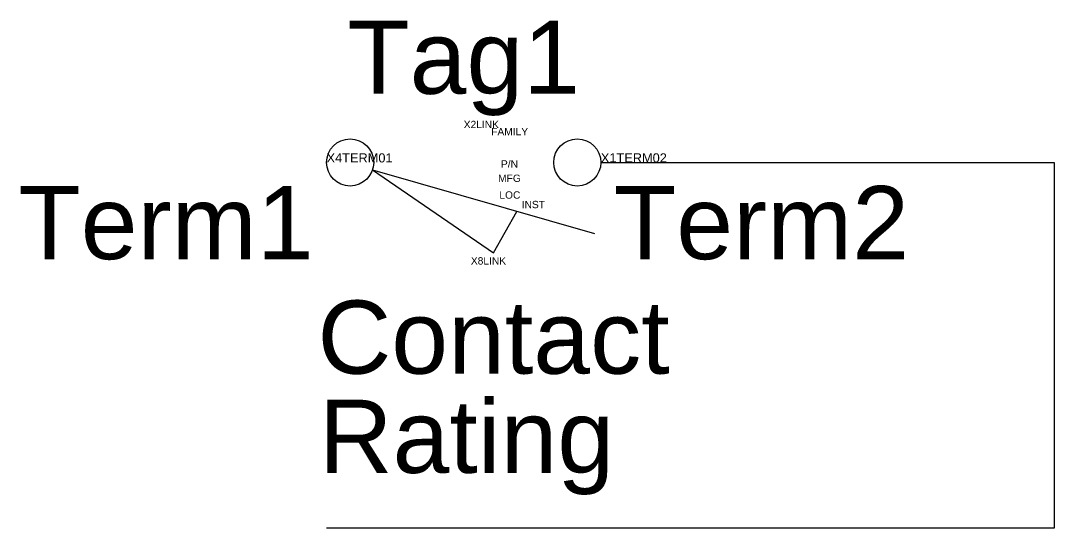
# Model space of a CAD drawing. Header units: inches. Extents: x -0.42 to 3.89, y -0.5 to 0.19.
# Drawn here: x -0.418 to 0.995, y -0.5 to 0.194 of the extents above; entities outside this region: 3.
import ezdxf
from ezdxf.enums import TextEntityAlignment as Align

# ---------------------------------------------------------------- set-up
doc = ezdxf.new("R2010")
doc.units = ezdxf.units.IN
doc.header["$MEASUREMENT"] = 0
doc.layers.add('WIRES', color=7, linetype='Continuous')
doc.styles.add('INERCONNECT TABLES', font='arial.ttf', dxfattribs={"height": 0.1})
doc.styles.add('WD', font='arial.ttf', dxfattribs={"height": 1})

msp = doc.modelspace()

# ---------------------------------------------------------------- linework, layer by layer
at = {"linetype": 'Continuous'}
for p, q in [((0.0627, -0.0103), (0.2283, -0.1237)), ((0.0627, -0.0103), (0.3661, -0.097)), ((0.2283, -0.1237), (0.2603, -0.0668))]:
    msp.add_line(p, q, dxfattribs=at)
for centre in [(0.0322, 0), (0.3428, 0)]:
    msp.add_circle(centre, 0.0322)
at = {"layer": 'WIRES'}
for p, q in [((0.375, 0), (0.995, 0)), ((0.995, 0), (0.995, -0.5)), ((0.995, -0.5), (0, -0.5))]:
    msp.add_line(p, q, dxfattribs=at)

# ---------------------------------------------------------------- texts
at = {"style": 'INERCONNECT TABLES', "flags": 8}
msp.add_attdef('Tag1', text='LS', height=0.1, dxfattribs=at).set_placement((0.1875, 0.0938), align=Align.CENTER)
for tag, p, s, height, style, flags in [('X2LINK', (0.1875, 0.0469), '', 0.01, 'WD', 9), ('FAMILY', (0.2251, 0.0371), 'FLS', 0.01, 'WD', 9), ('X4TERM01', (0, 0), '', 0.0125, 'WD', 9), ('X1TERM02', (0.375, 0), '', 0.0125, 'WD', 9), ('X8LINK', (0.1973, -0.1395), '', 0.01, 'WD', 9), ('Rating', (-0.0106, -0.4243), '', 0.1, 'INERCONNECT TABLES', 8)]:
    msp.add_attdef(tag, p, s, height=height, dxfattribs=dict(style=style, flags=flags))
for tag, p in [('Desc1', (3.5, 0)), ('Desc2', (3.5, -0.15)), ('Desc3', (3.5, -0.3))]:
    msp.add_attdef(tag, text='', height=0.1, dxfattribs=at).set_placement(p, align=Align.MIDDLE_LEFT)
at = {"linetype": 'Continuous', "style": 'WD', "flags": 9}
for tag, p in [('P/N', (0.2501, -0.0071)), ('MFG', (0.2501, -0.0266)), ('LOC', (0.2506, -0.0495))]:
    msp.add_attdef(tag, text='', height=0.01, dxfattribs=at).set_placement(p, align=Align.CENTER)
at = {"linetype": 'Continuous', "style": 'INERCONNECT TABLES', "flags": 8}
msp.add_attdef('Term1', text='', height=0.1, dxfattribs=at).set_placement((-0.0178, -0.0322), align=Align.TOP_RIGHT)
msp.add_attdef('Term2', text='', height=0.1, dxfattribs=at).set_placement((0.3928, -0.0322), align=Align.TOP_LEFT)
at = {"linetype": 'Continuous', "style": 'WD', "flags": 9}
msp.add_attdef('INST', (0.2668, -0.0625), '', height=0.01, dxfattribs=at)
at = {"style": 'INERCONNECT TABLES', "flags": 8}
msp.add_attdef('Contact', text='NO', height=0.1, dxfattribs=at).set_placement((0.2283, -0.1887), align=Align.TOP_CENTER)

doc.saveas('drawing.dxf')
